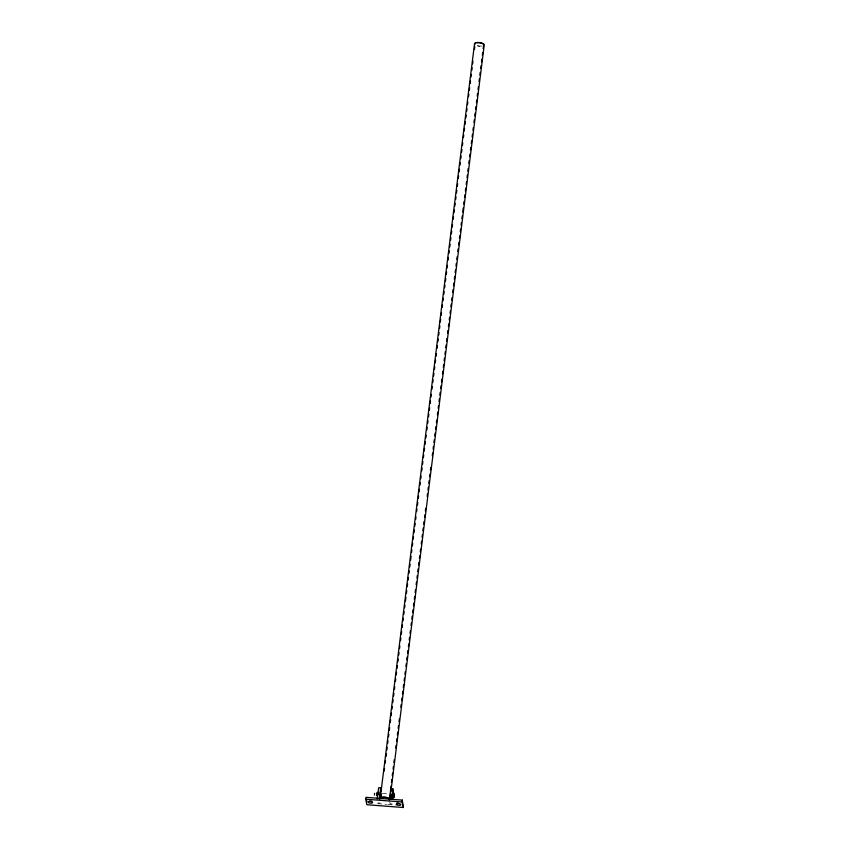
<?xml version="1.0" encoding="UTF-8"?>
<svg xmlns="http://www.w3.org/2000/svg" width="850" height="850" viewBox="0 0 850 850"><rect width="100%" height="100%" fill="white"/><g stroke="black" fill="none" stroke-linecap="round" stroke-linejoin="round"><path stroke-width="0.64" stroke-dasharray="4.25 3.19" d="M382.298 793.454L387.494 793.847M378.059 802.91L380.078 803.059M392.201 803.983L390.182 803.834L389.778 801.869M377.506 803.643L386.591 804.334M387.887 804.429L395.686 805.024M479.783 46.304A4.93 1.849 7.1 0 1 477.286 45.857M481.822 46.006A4.314 1.626 7.1 0 1 477.551 45.677"/><path stroke-width="1.27" d="M380.672 794.346C380.694 790.766 379.908 797.927 380.609 795.079M392.413 796.312L392.456 795.611M392.817 794.591L392.477 796.577M392.434 795.632L392.7 794.038L392.711 795.929M365.734 799.213L365.967 797.332L402.337 800.116L403.24 807.5L366.881 804.727L365.734 799.213L402.103 801.986L403.24 807.5M377.241 798.968L378.654 787.716L380.672 787.876L381.289 790.819M378.207 794.644L378.717 792.423M379.27 799.128L380.672 787.876M380.917 797.396L381.246 794.761M384.211 771.056L384.54 768.421M385.199 763.151L385.528 760.527M386.027 756.574L386.357 753.939M386.846 749.987L387.175 747.352M387.674 743.399L388.004 740.764M388.493 736.812L388.822 734.177M389.321 730.235L389.651 727.6M390.309 722.33L390.639 719.695M391.127 715.742L391.457 713.107M391.956 709.155L392.286 706.52M392.774 702.578L393.104 699.943M393.603 695.991L393.933 693.356M394.421 689.403L394.751 686.768M395.409 681.498L395.739 678.863M396.238 674.921L396.567 672.286M397.056 668.334L397.386 665.699M397.885 661.746L398.214 659.111M398.703 655.159L399.033 652.524M399.532 648.582L399.861 645.947M400.52 640.677L400.849 638.042M401.338 634.089L401.668 631.454M402.167 627.502L402.496 624.867M402.985 620.925L403.314 618.29M403.814 614.338L404.143 611.702M404.632 607.75L404.961 605.115M405.461 601.162L405.949 597.21M406.449 593.268L406.778 590.633M407.267 586.681L407.596 584.046M408.096 580.093L408.425 577.458M408.914 573.506L409.243 570.871M409.743 566.918L410.072 564.294M410.561 560.341L411.06 556.389M411.549 552.436L411.878 549.801M412.377 545.849L412.707 543.214M413.196 539.261L413.525 536.637M414.024 532.684L414.354 530.049M414.842 526.097L415.172 523.462M415.661 519.509L415.99 516.874M416.649 511.604L416.978 508.98M417.478 505.027L417.807 502.392M418.296 498.44L418.625 495.805M419.124 491.853L419.454 489.217M419.942 485.265L420.272 482.63M420.771 478.688L421.101 476.053M421.759 470.783L422.089 468.148M422.578 464.196L422.907 461.561M423.406 457.608L423.736 454.973M424.224 451.031L424.554 448.396M425.053 444.444L425.382 441.809M425.871 437.856L426.201 435.221M426.859 429.951L427.189 427.316M427.688 423.374L428.017 420.739M428.506 416.787L428.836 414.152M429.335 410.199L429.664 407.564M430.153 403.612L430.483 400.977M430.982 397.035L431.311 394.4M431.97 389.13L432.299 386.495M432.788 382.543L433.118 379.908M433.617 375.955L433.946 373.32M434.435 369.378L434.764 366.743M435.264 362.791L435.593 360.156M436.082 356.203L436.411 353.568M437.07 348.298L437.399 345.663M437.899 341.721L438.228 339.086M438.717 335.134L439.046 332.499M439.546 328.546L439.875 325.911M440.364 321.959L440.693 319.324M441.192 315.371L441.522 312.747M442.181 307.477L442.51 304.842M442.999 300.889L443.328 298.254M443.828 294.302L444.157 291.667M444.646 287.714L444.975 285.09M445.474 281.138L445.804 278.502M446.293 274.55L446.622 271.915M447.121 267.962L447.451 265.327M448.109 260.058L448.439 257.433M448.928 253.481L449.257 250.846M449.756 246.893L450.086 244.258M450.574 240.306L450.904 237.671M451.403 233.718L451.733 231.083M452.221 227.141L452.551 224.506M453.209 219.236L453.539 216.601M454.038 212.649L454.368 210.014M454.856 206.061L455.186 203.426M455.685 199.484L456.014 196.849M456.503 192.897L456.832 190.262M457.332 186.309L457.661 183.674M458.32 178.404L458.649 175.769M459.138 171.827L459.467 169.192M459.967 165.24L460.296 162.605M460.785 158.653L461.114 156.018M461.614 152.065L461.943 149.43M462.432 145.488L462.761 142.853M463.42 137.583L463.749 134.948M464.238 130.996L464.567 128.361M465.067 124.408L465.396 121.773M465.885 117.831L466.214 115.196M466.714 111.244L467.043 108.609M467.532 104.656L467.861 102.021M468.52 96.751L468.849 94.116M469.349 90.174L469.678 87.539M470.167 83.587L470.496 80.952M470.996 76.999L471.325 74.364M471.814 70.412L472.143 67.777M472.642 63.824L472.972 61.2M474.449 49.343L474.778 46.708M390.618 788.832L390.947 786.197M391.446 782.244L391.776 779.609M392.264 775.657L392.594 773.032M393.093 769.08L393.422 766.445M393.911 762.492L394.241 759.857M395.728 748L396.058 745.376M396.546 741.423L396.876 738.788M397.375 734.836L397.704 732.201M398.193 728.248L398.522 725.613M399.022 721.661L399.351 719.026M400.828 707.179L401.158 704.544M401.657 700.591L401.986 697.956M402.475 694.004L402.804 691.369M403.293 687.427L403.623 684.792M404.122 680.839L404.451 678.204M404.94 674.252L405.269 671.617M405.928 666.347L406.257 663.712M406.757 659.77L407.086 657.135M407.575 653.183L407.904 650.548M408.404 646.595L408.733 643.96M409.222 640.008L409.551 637.372M410.051 633.431L410.38 630.796M411.039 625.526L411.368 622.891M411.857 618.938L412.186 616.303M412.686 612.351L413.015 609.716M413.504 605.774L413.833 603.139M414.332 599.186L414.662 596.551M415.151 592.599L415.48 589.964M416.139 584.694L416.468 582.059M416.967 578.117L417.297 575.482M417.786 571.529L418.115 568.894M418.614 564.942L418.944 562.307M419.433 558.354L419.762 555.719M420.261 551.767L420.591 549.143M421.249 543.872L421.579 541.237M422.067 537.285L422.397 534.65M422.896 530.697L423.226 528.062M423.714 524.11L424.044 521.486M424.543 517.533L424.873 514.898M425.361 510.946L425.691 508.311M427.178 496.453L427.507 493.829M427.996 489.876L428.326 487.241M428.825 483.289L429.154 480.654M429.643 476.701L429.973 474.066M430.472 470.114L430.801 467.479M432.278 455.632L432.608 452.997M433.107 449.044L433.436 446.409M433.925 442.457L434.254 439.822M434.754 435.88L435.083 433.245M435.572 429.293L435.901 426.658M436.401 422.705L436.73 420.07M437.389 414.8L437.718 412.165M438.207 408.223L438.536 405.588M439.036 401.636L439.365 399.001M439.854 395.048L440.183 392.413M440.683 388.461L441.012 385.826M441.501 381.884L441.83 379.249M442.489 373.979L442.818 371.344M443.317 367.391L443.647 364.756M444.136 360.804L444.465 358.169M444.964 354.227L445.294 351.592M445.783 347.639L446.112 345.004M446.611 341.052L446.941 338.417M447.599 333.147L447.929 330.512M448.418 326.57L448.747 323.935M449.246 319.983L449.576 317.348M450.064 313.395L450.394 310.76M450.882 306.808L451.212 304.172M451.711 300.22L452.041 297.596M452.699 292.326L453.029 289.691M453.517 285.738L453.847 283.103M454.346 279.151L454.676 276.516M455.164 272.563L455.494 269.939M455.993 265.986L456.322 263.351M456.811 259.399L457.141 256.764M457.799 251.494L458.129 248.859M458.628 244.906L458.957 242.282M459.446 238.329L459.776 235.694M460.275 231.742L460.604 229.107M461.093 225.154L461.422 222.519M461.922 218.567L462.251 215.932M462.74 211.99L463.239 208.038M463.728 204.085L464.058 201.45M464.557 197.498L464.886 194.863M465.375 190.91L465.704 188.275M466.204 184.333L466.533 181.698M467.022 177.746L467.351 175.111M467.851 171.158L468.18 168.523M468.839 163.253L469.168 160.618M469.657 156.676L469.986 154.041M470.486 150.089L470.815 147.454M471.304 143.501L471.633 140.866M472.132 136.914L472.462 134.279M472.951 130.337L473.28 127.702M473.939 122.432L474.268 119.797M474.767 115.844L475.097 113.209M475.586 109.257L475.915 106.622M476.414 102.68L476.744 100.045M477.233 96.093L477.562 93.457M478.061 89.505L478.391 86.87M479.049 81.6L479.379 78.965M479.868 75.023L480.197 72.388M480.696 68.436L481.026 65.801M481.514 61.848L481.844 59.213M482.343 55.261L482.672 52.626M483.161 48.673L483.491 46.049M389.364 799.903L390.777 788.641L392.796 788.8L393.614 792.731M390.076 798.097L390.564 794.144M390.894 791.509L484.266 44.774A4.93 1.849 7.1 0 0 478.986 42.5A4.93 1.849 7.1 0 0 474.502 44.03L380.152 798.671A4.93 1.849 7.1 0 1 384.636 797.141A4.93 1.849 7.1 0 1 389.906 799.414M391.542 798.798L392.796 788.8M392.828 798.989L393.136 796.482M402.103 801.986L402.337 800.116M390.575 794.166L390.607 796.429M392.519 794.984L392.753 794.325M374.446 795.037L374.606 793.326M377.028 793.05L376.975 795.228M392.626 796.429L392.445 796.195M377.198 792.306L376.986 795.94M390.777 788.641L391.181 790.606M366.424 799.542L366.881 801.741M380.757 798.713A4.314 1.626 7.1 0 1 384.689 797.374A4.314 1.626 7.1 0 1 389.3 799.372M475.108 44.072A4.314 1.626 7.1 0 1 475.511 43.286M476.946 42.797A4.314 1.626 7.1 0 1 483.661 44.731M399.043 803.431A2.242 0.839 7.1 0 1 397.035 802.846M371.854 801.231A2.242 0.839 7.1 0 1 369.623 801.061M392.594 793.773L392.371 797.406L392.594 793.773M394.103 793.889L393.89 797.523L394.103 793.889M396.791 804.727A2.242 0.839 7.1 0 0 400.647 805.014A2.242 0.839 7.1 0 0 398.448 803.569A2.242 0.839 7.1 0 0 396.791 804.727M368.517 802.559A2.242 0.839 7.1 0 0 372.364 802.857A2.242 0.839 7.1 0 0 370.164 801.412A2.242 0.839 7.1 0 0 368.517 802.559"/></g></svg>
